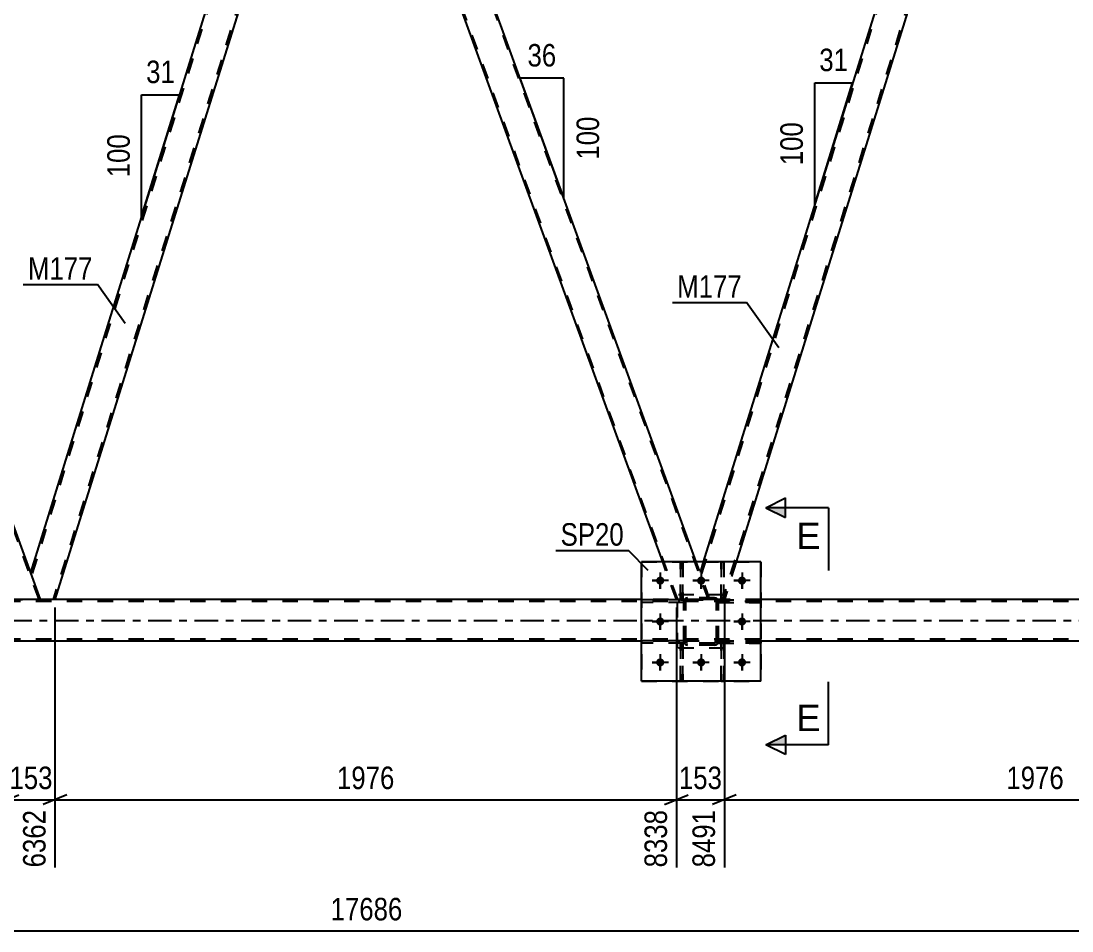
# Model space of a CAD drawing. Header units: millimetres. Extents: x -85 to 756, y -411 to 183.
# Drawn here: x 286.8 to 420.5, y -165.4 to -49.6 of the extents above; entities that cross this region are included whole.
import ezdxf

# ---------------------------------------------------------------- set-up
doc = ezdxf.new("R2010")
doc.units = ezdxf.units.MM
doc.linetypes.add('DXK_LINE_DOT2', pattern=[3.9198, 1.9599, -1.9599])
doc.linetypes.add('DXK_LINE_DOT3', pattern=[5.9187, 2.979, -0.9799, 0.9799, -0.9799])
doc.styles.add('Arial', font='ARIAL.TTF', dxfattribs={"height": 0.2})
doc.styles.add('Arial Narrow', font='ARIALN.TTF', dxfattribs={"height": 0.2})

# ---------------------------------------------------------------- blocks, each defined once
blk = doc.blocks.new('Part-814185790-3811 - 3717')
at = {"color": 7, "linetype": 'DXK_LINE_DOT2'}
for p, q in [((375.86, -123.25), (375.86, -118.4)), ((375.86, -118.4), (376.18, -118.4)), ((376.18, -118.4), (376.18, -123.25)), ((375.86, -122.65), (376.18, -122.65)), ((376.18, -123.25), (375.86, -123.25))]:
    blk.add_line(p, q, dxfattribs=at)
blk = doc.blocks.new('Part-814185790-3757 - 3717')
at = {"color": 2, "linetype": 'Continuous'}
blk.add_line((370.98, -118.4), (370.66, -118.4), dxfattribs=at)
at = {"color": 7, "linetype": 'DXK_LINE_DOT2'}
for p, q in [((370.66, -118.4), (370.66, -123.25)), ((370.98, -123.25), (370.98, -118.4)), ((370.66, -122.65), (370.98, -122.65)), ((370.66, -123.25), (370.98, -123.25))]:
    blk.add_line(p, q, dxfattribs=at)
blk = doc.blocks.new('Part-814185790-3760 - 3717')
at = {"color": 7, "linetype": 'DXK_LINE_DOT2'}
for p, q in [((371.1, -128.44), (365.7, -128.44)), ((365.7, -128.76), (365.7, -128.44)), ((371.1, -128.76), (365.7, -128.76)), ((370.5, -128.76), (370.5, -128.44)), ((371.1, -128.44), (371.1, -128.76))]:
    blk.add_line(p, q, dxfattribs=at)
blk = doc.blocks.new('Part-814185790-3763 - 3717')
at = {"color": 7, "linetype": 'DXK_LINE_DOT2'}
for p, q in [((371.1, -123.24), (365.7, -123.24)), ((365.7, -123.56), (365.7, -123.24)), ((371.1, -123.56), (365.7, -123.56)), ((370.5, -123.56), (370.5, -123.24)), ((371.1, -123.24), (371.1, -123.56))]:
    blk.add_line(p, q, dxfattribs=at)
blk = doc.blocks.new('Part-814185790-3764 - 3717')
at = {"color": 7, "linetype": 'DXK_LINE_DOT2'}
for p, q in [((375.5, -128.76), (375.5, -128.44)), ((375.5, -128.44), (380.9, -128.44)), ((380.9, -128.76), (375.5, -128.76)), ((376.1, -128.76), (376.1, -128.44)), ((380.9, -128.44), (380.9, -128.76))]:
    blk.add_line(p, q, dxfattribs=at)
blk = doc.blocks.new('Part-814185790-3765 - 3717')
at = {"color": 7, "linetype": 'DXK_LINE_DOT2'}
for p, q in [((371.1, -123.48), (371.14, -123.3)), ((371.14, -123.3), (371.1, -123.48)), ((371.1, -128.52), (371.1, -123.48)), ((371.34, -123.48), (371.36, -123.39)), ((371.34, -128.52), (371.34, -123.48)), ((371.36, -123.39), (371.41, -123.31)), ((371.4, -123.04), (371.58, -123)), ((371.58, -123), (371.4, -123.04)), ((371.41, -123.31), (371.49, -123.26)), ((371.49, -123.26), (371.58, -123.24)), ((375.02, -123), (371.58, -123)), ((371.58, -123.24), (375.02, -123.24)), ((375.02, -123), (375.21, -123.04)), ((375.21, -123.04), (375.02, -123)), ((375.02, -123.24), (375.11, -123.26)), ((375.11, -123.26), (375.19, -123.31)), ((375.19, -123.31), (375.24, -123.39)), ((375.24, -123.39), (375.26, -123.48)), ((375.26, -128.52), (375.26, -123.48)), ((375.47, -123.3), (375.5, -123.48)), ((375.5, -123.48), (375.47, -123.3)), ((375.5, -128.52), (375.5, -123.48)), ((371.14, -128.71), (371.1, -128.52)), ((371.1, -128.52), (371.14, -128.71)), ((371.36, -128.62), (371.34, -128.52)), ((371.41, -128.69), (371.36, -128.62)), ((371.58, -129), (371.4, -128.97)), ((371.4, -128.97), (371.58, -129)), ((371.49, -128.75), (371.41, -128.69)), ((371.58, -128.76), (371.49, -128.75)), ((375.02, -128.76), (371.58, -128.76)), ((375.02, -129), (371.58, -129)), ((375.11, -128.75), (375.02, -128.76)), ((375.21, -128.97), (375.02, -129)), ((375.02, -129), (375.21, -128.97)), ((375.19, -128.69), (375.11, -128.75)), ((375.24, -128.62), (375.19, -128.69)), ((375.26, -128.52), (375.24, -128.62)), ((375.5, -128.52), (375.47, -128.71)), ((375.47, -128.71), (375.5, -128.52))]:
    blk.add_line(p, q, dxfattribs=at)
at = {"color": 7, "linetype": 'DXK_LINE_DOT3'}
blk.add_line((373.3, -126), (373.3, -126), dxfattribs=at)
at = {"color": 7, "linetype": 'DXK_LINE_DOT2'}
for centre, start, end in [((371.58, -123.48), 112.5, 157.5), ((371.58, -123.48), 112.5, 157.5), ((375.02, -123.48), 22.5, 67.5), ((375.02, -123.48), 22.5, 67.5), ((371.58, -128.52), 202.5, 247.5), ((371.58, -128.52), 202.5, 247.5), ((375.02, -128.52), 292.5, 337.5), ((375.02, -128.52), 292.5, 337.5)]:
    blk.add_arc(centre, 0.48, start, end, dxfattribs=at)
blk = doc.blocks.new('Part-814185790-3766 - 3717')
at = {"color": 7, "linetype": 'DXK_LINE_DOT2'}
for p, q in [((376.3, -122.6), (370.3, -122.6)), ((370.3, -129.4), (370.3, -122.6)), ((376.3, -129.4), (376.3, -122.6)), ((376.3, -129.4), (370.3, -129.4))]:
    blk.add_line(p, q, dxfattribs=at)
blk = doc.blocks.new('Part-814185790-3952 - 3717')
at = {"color": 2, "linetype": 'Continuous'}
for p, q in [((380.9, -118.4), (365.7, -118.4)), ((365.7, -133.6), (365.7, -118.4)), ((380.9, -133.6), (380.9, -118.4)), ((380.9, -133.6), (365.7, -133.6))]:
    blk.add_line(p, q, dxfattribs=at)
blk = doc.blocks.new('Part-814185790-3794 - 3717')
at = {"color": 2, "linetype": 'Continuous'}
blk.add_line((376.18, -118.4), (375.86, -118.4), dxfattribs=at)
at = {"color": 7, "linetype": 'DXK_LINE_DOT2'}
for p, q in [((375.86, -118.4), (375.86, -123.25)), ((376.18, -123.25), (376.18, -118.4)), ((375.86, -122.65), (376.18, -122.65)), ((375.86, -123.25), (376.18, -123.25))]:
    blk.add_line(p, q, dxfattribs=at)
blk = doc.blocks.new('Part-814185790-3795 - 3717')
at = {"color": 7, "linetype": 'DXK_LINE_DOT2'}
for p, q in [((375.5, -123.56), (375.5, -123.24)), ((375.5, -123.24), (380.9, -123.24)), ((380.9, -123.56), (375.5, -123.56)), ((376.1, -123.56), (376.1, -123.24)), ((380.9, -123.24), (380.9, -123.56))]:
    blk.add_line(p, q, dxfattribs=at)
blk = doc.blocks.new('Part-814185790-3796 - 3717')
at = {"color": 7, "linetype": 'DXK_LINE_DOT2'}
for p, q in [((376.3, -122.6), (370.3, -122.6)), ((370.3, -129.4), (370.3, -122.6)), ((376.3, -129.4), (376.3, -122.6)), ((376.3, -129.4), (370.3, -129.4))]:
    blk.add_line(p, q, dxfattribs=at)
blk = doc.blocks.new('Part-814185790-3797 - 3717')
at = {"color": 7, "linetype": 'DXK_LINE_DOT2'}
for p, q in [((371.1, -123.48), (371.14, -123.3)), ((371.14, -123.3), (371.1, -123.48)), ((371.1, -128.52), (371.1, -123.48)), ((371.34, -123.48), (371.36, -123.39)), ((371.34, -128.52), (371.34, -123.48)), ((371.36, -123.39), (371.41, -123.31)), ((371.4, -123.04), (371.58, -123)), ((371.58, -123), (371.4, -123.04)), ((371.41, -123.31), (371.49, -123.26)), ((371.49, -123.26), (371.58, -123.24)), ((375.02, -123), (371.58, -123)), ((371.58, -123.24), (375.02, -123.24)), ((375.02, -123), (375.21, -123.04)), ((375.21, -123.04), (375.02, -123)), ((375.02, -123.24), (375.11, -123.26)), ((375.11, -123.26), (375.19, -123.31)), ((375.19, -123.31), (375.24, -123.39)), ((375.24, -123.39), (375.26, -123.48)), ((375.26, -128.52), (375.26, -123.48)), ((375.47, -123.3), (375.5, -123.48)), ((375.5, -123.48), (375.47, -123.3)), ((375.5, -128.52), (375.5, -123.48)), ((371.14, -128.71), (371.1, -128.52)), ((371.1, -128.52), (371.14, -128.71)), ((371.36, -128.62), (371.34, -128.52)), ((371.41, -128.69), (371.36, -128.62)), ((371.58, -129), (371.4, -128.97)), ((371.4, -128.97), (371.58, -129)), ((371.49, -128.75), (371.41, -128.69)), ((371.58, -128.76), (371.49, -128.75)), ((375.02, -128.76), (371.58, -128.76)), ((375.02, -129), (371.58, -129)), ((375.11, -128.75), (375.02, -128.76)), ((375.21, -128.97), (375.02, -129)), ((375.02, -129), (375.21, -128.97)), ((375.19, -128.69), (375.11, -128.75)), ((375.24, -128.62), (375.19, -128.69)), ((375.26, -128.52), (375.24, -128.62)), ((375.5, -128.52), (375.47, -128.71)), ((375.47, -128.71), (375.5, -128.52))]:
    blk.add_line(p, q, dxfattribs=at)
at = {"color": 7, "linetype": 'DXK_LINE_DOT3'}
blk.add_line((373.3, -126), (373.3, -126), dxfattribs=at)
at = {"color": 7, "linetype": 'DXK_LINE_DOT2'}
for centre, start, end in [((371.58, -123.48), 112.5, 157.5), ((371.58, -123.48), 112.5, 157.5), ((375.02, -123.48), 22.5, 67.5), ((375.02, -123.48), 22.5, 67.5), ((371.58, -128.52), 202.5, 247.5), ((371.58, -128.52), 202.5, 247.5), ((375.02, -128.52), 292.5, 337.5), ((375.02, -128.52), 292.5, 337.5)]:
    blk.add_arc(centre, 0.48, start, end, dxfattribs=at)
blk = doc.blocks.new('Part-814185790-3803 - 3717')
at = {"color": 7, "linetype": 'DXK_LINE_DOT2'}
for p, q in [((370.66, -133.6), (370.66, -128.77)), ((370.66, -128.77), (370.98, -128.77)), ((370.66, -129.37), (370.98, -129.37)), ((370.98, -128.77), (370.98, -133.6)), ((370.98, -133.6), (370.66, -133.6))]:
    blk.add_line(p, q, dxfattribs=at)
blk = doc.blocks.new('Bolt-814185790-3807 - 3717')
at = {"color": 1, "linetype": 'Continuous'}
for p, q in [((368.1, -119.76), (368.1, -120.46)), ((373.3, -119.76), (373.3, -120.46)), ((378.5, -119.76), (378.5, -120.46)), ((367.06, -120.8), (367.75, -120.8)), ((368.1, -121.84), (368.1, -121.15)), ((369.14, -120.8), (368.45, -120.8)), ((372.26, -120.8), (372.95, -120.8)), ((373.3, -121.84), (373.3, -121.15)), ((374.34, -120.8), (373.65, -120.8)), ((377.46, -120.8), (378.15, -120.8)), ((378.5, -121.84), (378.5, -121.15)), ((379.54, -120.8), (378.85, -120.8)), ((368.1, -124.96), (368.1, -125.66)), ((378.5, -124.96), (378.5, -125.66)), ((367.06, -126), (367.75, -126)), ((368.1, -127.04), (368.1, -126.35)), ((369.14, -126), (368.45, -126)), ((377.46, -126), (378.15, -126)), ((378.5, -127.04), (378.5, -126.35)), ((379.54, -126), (378.85, -126)), ((368.1, -130.16), (368.1, -130.86)), ((373.3, -130.16), (373.3, -130.86)), ((378.5, -130.16), (378.5, -130.86)), ((367.06, -131.2), (367.75, -131.2)), ((368.1, -132.24), (368.1, -131.55)), ((369.14, -131.2), (368.45, -131.2)), ((372.26, -131.2), (372.95, -131.2)), ((373.3, -132.24), (373.3, -131.55)), ((374.34, -131.2), (373.65, -131.2)), ((377.46, -131.2), (378.15, -131.2)), ((378.5, -132.24), (378.5, -131.55)), ((379.54, -131.2), (378.85, -131.2))]:
    blk.add_line(p, q, dxfattribs=at)
blk = doc.blocks.new('Bolt-814185790-3808 - 3717')
at = {"linetype": 'Continuous'}
for points in [[(368.62, -120.8, -1), (367.58, -120.8, -1)], [(373.82, -120.8, -1), (372.78, -120.8, -1)], [(379.02, -120.8, -1), (377.98, -120.8, -1)], [(368.62, -126, -1), (367.58, -126, -1)], [(379.02, -126, -1), (377.98, -126, -1)], [(368.62, -131.2, -1), (367.58, -131.2, -1)], [(373.82, -131.2, -1), (372.78, -131.2, -1)], [(379.02, -131.2, -1), (377.98, -131.2, -1)]]:
    blk.add_hatch(color=1, dxfattribs=at).paths.add_polyline_path(points)
at = {"color": 1, "linetype": 'Continuous'}
for p, q in [((368.1, -119.76), (368.1, -121.84)), ((373.3, -119.76), (373.3, -121.84)), ((378.5, -119.76), (378.5, -121.84)), ((369.14, -120.8), (367.06, -120.8)), ((374.34, -120.8), (372.26, -120.8)), ((379.54, -120.8), (377.46, -120.8)), ((368.1, -124.96), (368.1, -127.04)), ((378.5, -124.96), (378.5, -127.04)), ((369.14, -126), (367.06, -126)), ((379.54, -126), (377.46, -126)), ((368.1, -130.16), (368.1, -132.24)), ((373.3, -130.16), (373.3, -132.24)), ((378.5, -130.16), (378.5, -132.24)), ((369.14, -131.2), (367.06, -131.2)), ((374.34, -131.2), (372.26, -131.2)), ((379.54, -131.2), (377.46, -131.2))]:
    blk.add_line(p, q, dxfattribs=at)
blk = doc.blocks.new('Part-814185790-3822 - 3717')
at = {"color": 7, "linetype": 'DXK_LINE_DOT2'}
for p, q in [((376.18, -128.77), (375.86, -128.77)), ((375.86, -128.77), (375.86, -133.6)), ((375.86, -129.37), (376.18, -129.37)), ((376.18, -133.6), (376.18, -128.77)), ((375.86, -133.6), (376.18, -133.6))]:
    blk.add_line(p, q, dxfattribs=at)
blk = doc.blocks.new('Part-814185790-3843 - 3717')
at = {"color": 7, "linetype": 'DXK_LINE_DOT2'}
for p, q in [((370.98, -128.77), (370.66, -128.77)), ((370.66, -128.77), (370.66, -133.6)), ((370.66, -129.37), (370.98, -129.37)), ((370.98, -133.6), (370.98, -128.77)), ((370.66, -133.6), (370.98, -133.6))]:
    blk.add_line(p, q, dxfattribs=at)
blk = doc.blocks.new('Part-814185790-3881 - 3717')
at = {"color": 7, "linetype": 'DXK_LINE_DOT2'}
for p, q in [((371.1, -128.44), (365.7, -128.44)), ((365.7, -128.44), (365.7, -128.76)), ((371.1, -128.76), (365.7, -128.76)), ((370.5, -128.76), (370.5, -128.44)), ((371.1, -128.76), (371.1, -128.44))]:
    blk.add_line(p, q, dxfattribs=at)
blk = doc.blocks.new('Part-814185790-3884 - 3717')
at = {"color": 7, "linetype": 'DXK_LINE_DOT2'}
for p, q in [((371.1, -123.24), (365.7, -123.24)), ((365.7, -123.24), (365.7, -123.56)), ((371.1, -123.56), (365.7, -123.56)), ((370.5, -123.56), (370.5, -123.24)), ((371.1, -123.56), (371.1, -123.24))]:
    blk.add_line(p, q, dxfattribs=at)
blk = doc.blocks.new('Part-814185790-3887 - 3717')
at = {"color": 7, "linetype": 'DXK_LINE_DOT2'}
for p, q in [((380.9, -128.44), (375.5, -128.44)), ((375.5, -128.44), (375.5, -128.76)), ((375.5, -128.76), (380.9, -128.76)), ((376.1, -128.76), (376.1, -128.44)), ((380.9, -128.76), (380.9, -128.44))]:
    blk.add_line(p, q, dxfattribs=at)
blk = doc.blocks.new('Part-814185790-3890 - 3717')
at = {"color": 7, "linetype": 'DXK_LINE_DOT2'}
for p, q in [((380.9, -123.24), (375.5, -123.24)), ((375.5, -123.24), (375.5, -123.56)), ((375.5, -123.56), (380.9, -123.56)), ((376.1, -123.56), (376.1, -123.24)), ((380.9, -123.56), (380.9, -123.24))]:
    blk.add_line(p, q, dxfattribs=at)
blk = doc.blocks.new('Part-814185790-3907 - 3717')
at = {"color": 2, "linetype": 'Continuous'}
for p, q in [((415.43, -2), (411.18, -2)), ((458.31, -119.8), (415.43, -2)), ((455.3, -123.22), (412.7, -6.2))]:
    blk.add_line(p, q, dxfattribs=at)
at = {"color": 7, "linetype": 'DXK_LINE_DOT2'}
for p, q in [((411.18, -2), (412.7, -6.2)), ((455.47, -123.22), (411.35, -2)), ((459.38, -123.22), (415.26, -2)), ((459.55, -123.22), (458.31, -119.8)), ((455.3, -123.22), (459.55, -123.22))]:
    blk.add_line(p, q, dxfattribs=at)
blk = doc.blocks.new('Part-814185790-3922 - 3717')
at = {"color": 7, "linetype": 'DXK_LINE_DOT2'}
for p, q in [((410.11, -2), (373.29, -120.12)), ((412.59, -5.88), (376.01, -123.22)), ((412.72, -6.25), (412.7, -6.2)), ((412.72, -6.25), (412.7, -6.2)), ((373.58, -118.4), (373.16, -119.75)), ((377.76, -118.4), (376.26, -123.22)), ((374.42, -123.22), (373.16, -119.75)), ((376.26, -123.22), (374.42, -123.22))]:
    blk.add_line(p, q, dxfattribs=at)
at = {"color": 2, "linetype": 'Continuous'}
for p, q in [((409.86, -2), (373.58, -118.4)), ((411.18, -2), (409.86, -2)), ((412.7, -6.2), (411.18, -2)), ((412.72, -6.25), (377.76, -118.4))]:
    blk.add_line(p, q, dxfattribs=at)
blk = doc.blocks.new('Part-814185790-3947 - 3717')
at = {"color": 7, "linetype": 'DXK_LINE_DOT2'}
for p, q in [((370.66, -123.25), (370.66, -118.4)), ((370.66, -118.4), (370.98, -118.4)), ((370.98, -118.4), (370.98, -123.25)), ((370.66, -122.65), (370.98, -122.65)), ((370.98, -123.25), (370.66, -123.25))]:
    blk.add_line(p, q, dxfattribs=at)
blk = doc.blocks.new('Part-814185790-3957 - 3717')
at = {"color": 7, "linetype": 'DXK_LINE_DOT2'}
for p, q in [((651.29, -123.46), (36.63, -123.46)), ((380.9, -123.22), (365.7, -123.22)), ((651.29, -128.26), (36.63, -128.26)), ((380.9, -128.5), (365.7, -128.5))]:
    blk.add_line(p, q, dxfattribs=at)
at = {"color": 2, "linetype": 'Continuous'}
for p, q in [((365.7, -123.22), (210.63, -123.22)), ((535.97, -123.22), (380.9, -123.22)), ((365.7, -128.5), (210.63, -128.5)), ((535.97, -128.5), (380.9, -128.5))]:
    blk.add_line(p, q, dxfattribs=at)
at = {"color": 7, "linetype": 'DXK_LINE_DOT3'}
blk.add_line((36.63, -125.86), (651.29, -125.86), dxfattribs=at)
blk = doc.blocks.new('Part-814185790-3958 - 3717')
at = {"color": 7, "linetype": 'DXK_LINE_DOT2'}
for p, q in [((365.7, -118.4), (380.9, -118.4)), ((365.7, -118.4), (365.7, -133.6)), ((380.9, -118.4), (380.9, -133.6)), ((365.7, -133.6), (380.9, -133.6))]:
    blk.add_line(p, q, dxfattribs=at)
blk = doc.blocks.new('Part-814185790-3972 - 3717')
at = {"color": 2, "linetype": 'Continuous'}
for p, q in [((324.72, -2), (288.02, -119.75)), ((326.04, -2), (324.72, -2)), ((327.57, -6.2), (326.04, -2)), ((327.59, -6.25), (291.13, -123.22)), ((289.28, -123.22), (288.04, -119.8))]:
    blk.add_line(p, q, dxfattribs=at)
at = {"color": 7, "linetype": 'DXK_LINE_DOT2'}
for p, q in [((324.98, -2), (288.16, -120.12)), ((327.45, -5.88), (290.88, -123.22)), ((327.59, -6.25), (327.57, -6.2)), ((327.59, -6.25), (327.57, -6.2)), ((288.02, -119.75), (288.04, -119.8)), ((291.13, -123.22), (289.28, -123.22))]:
    blk.add_line(p, q, dxfattribs=at)
blk = doc.blocks.new('Part-814185790-3977 - 3717')
at = {"color": 2, "linetype": 'Continuous'}
for p, q in [((330.3, -2), (326.04, -2)), ((372.67, -118.4), (330.3, -2)), ((368.41, -118.4), (327.57, -6.2))]:
    blk.add_line(p, q, dxfattribs=at)
at = {"color": 7, "linetype": 'DXK_LINE_DOT2'}
for p, q in [((326.04, -2), (327.57, -6.2)), ((370.33, -123.22), (326.21, -2)), ((374.25, -123.22), (330.13, -2)), ((370.16, -123.22), (368.41, -118.4)), ((374.42, -123.22), (372.67, -118.4)), ((374.42, -123.22), (370.16, -123.22))]:
    blk.add_line(p, q, dxfattribs=at)
blk = doc.blocks.new('Part-814185790-3992 - 3717')
at = {"color": 2, "linetype": 'Continuous'}
for p, q in [((245.16, -2), (240.91, -2)), ((288.04, -119.8), (245.16, -2)), ((285.03, -123.22), (242.44, -6.2))]:
    blk.add_line(p, q, dxfattribs=at)
at = {"color": 7, "linetype": 'DXK_LINE_DOT2'}
for p, q in [((240.91, -2), (242.44, -6.2)), ((285.2, -123.22), (241.08, -2)), ((289.11, -123.22), (244.99, -2)), ((289.28, -123.22), (288.04, -119.8)), ((285.03, -123.22), (289.28, -123.22))]:
    blk.add_line(p, q, dxfattribs=at)
blk = doc.blocks.new('Part-814185790-4009 - 3717')
at = {"color": 7, "linetype": 'DXK_LINE_DOT2'}
for p, q in [((375.86, -133.6), (375.86, -128.77)), ((375.86, -128.77), (376.18, -128.77)), ((375.86, -129.37), (376.18, -129.37)), ((376.18, -128.77), (376.18, -133.6)), ((376.18, -133.6), (375.86, -133.6))]:
    blk.add_line(p, q, dxfattribs=at)
blk = doc.blocks.new('AngleDimension-814185790-4405 - 3717')
at = {"color": 7, "linetype": 'Continuous'}
for p, q in [((302.14, -59), (306.96, -59)), ((302.14, -74.47), (306.96, -59)), ((302.14, -74.47), (302.14, -59)), ((303.05, -71.54), (306.96, -59))]:
    blk.add_line(p, q, dxfattribs=at)
at = {"color": 0}
for points in [[(306.97, -58.1), (306.97, -53.9), (302.12, -53.9), (302.12, -58.1)], [(301.23, -63.39), (297.03, -63.39), (297.03, -70.08), (301.23, -70.08)]]:
    blk.add_wipeout(points, dxfattribs=at)
at = {"color": 3, "style": 'Arial Narrow'}
blk.add_text('31', height=2.863, dxfattribs=at).set_placement((302.72, -57.5))
blk.add_text('100', height=2.863, rotation=90.0002, dxfattribs=at).set_placement((300.64, -69.48))
blk = doc.blocks.new('AngleDimension-814185790-4377 - 3717')
at = {"color": 7, "linetype": 'Continuous'}
for p, q in [((387.74, -57.48), (392.57, -57.48)), ((387.74, -72.94), (392.57, -57.48)), ((387.74, -72.94), (387.74, -57.48)), ((389.78, -66.43), (392.57, -57.48))]:
    blk.add_line(p, q, dxfattribs=at)
at = {"color": 0}
for points in [[(392.58, -56.58), (392.58, -52.38), (387.73, -52.38), (387.73, -56.58)], [(386.84, -61.87), (382.64, -61.87), (382.64, -68.55), (386.84, -68.55)]]:
    blk.add_wipeout(points, dxfattribs=at)
at = {"color": 3, "style": 'Arial Narrow'}
blk.add_text('31', height=2.863, dxfattribs=at).set_placement((388.33, -55.98))
blk.add_text('100', height=2.863, rotation=90.0002, dxfattribs=at).set_placement((386.24, -67.95))
blk = doc.blocks.new('StraightDimension-814185790-4687 - 3717')
at = {"color": 7, "linetype": 'Continuous'}
for p, q in [((370.16, -124.22), (370.16, -157.28)), ((376.26, -124.22), (376.26, -157.28)), ((368.66, -149.27), (371.66, -148.07)), ((377.76, -148.07), (374.76, -149.27)), ((370.16, -148.67), (376.26, -148.67))]:
    blk.add_line(p, q, dxfattribs=at)
at = {"color": 0}
blk.add_wipeout([(376.56, -147.92), (376.56, -143.72), (369.87, -143.72), (369.87, -147.92)], dxfattribs=at)
at = {"color": 0, "linetype": 'Continuous'}
blk.add_wipeout([(375.66, -149.37), (371.46, -149.37), (371.46, -157.88), (375.66, -157.88)], dxfattribs=at)
at = {"color": 3, "style": 'Arial Narrow'}
blk.add_text('153', height=2.863, dxfattribs=at).set_placement((370.47, -147.32))
at = {"color": 3, "linetype": 'Continuous', "style": 'Arial Narrow'}
blk.add_text('8491', height=2.863, rotation=90.0002, dxfattribs=at).set_placement((375.06, -157.28))
blk = doc.blocks.new('StraightDimension-814185790-4783 - 3717')
at = {"color": 7, "linetype": 'Continuous'}
blk.add_line((-0.64, -165.37), (662.15, -165.37), dxfattribs=at)
at = {"color": 0}
blk.add_wipeout([(335.92, -164.62), (335.92, -160.42), (325.58, -160.42), (325.58, -164.62)], dxfattribs=at)
at = {"color": 3, "style": 'Arial Narrow'}
blk.add_text('17686', height=2.863, dxfattribs=at).set_placement((326.18, -164.02))
blk = doc.blocks.new('StraightDimension-814185790-4649 - 3717')
at = {"color": 7, "linetype": 'Continuous'}
for p, q in [((285.03, -124.22), (285.03, -157.28)), ((291.13, -124.22), (291.13, -157.28)), ((283.53, -149.27), (286.53, -148.07)), ((292.63, -148.07), (289.63, -149.27)), ((285.03, -148.67), (291.13, -148.67))]:
    blk.add_line(p, q, dxfattribs=at)
at = {"color": 0}
blk.add_wipeout([(291.42, -147.92), (291.42, -143.72), (284.74, -143.72), (284.74, -147.92)], dxfattribs=at)
at = {"color": 0, "linetype": 'Continuous'}
blk.add_wipeout([(290.53, -149.37), (286.33, -149.37), (286.33, -157.88), (290.53, -157.88)], dxfattribs=at)
at = {"color": 3, "style": 'Arial Narrow'}
blk.add_text('153', height=2.863, dxfattribs=at).set_placement((285.34, -147.32))
at = {"color": 3, "linetype": 'Continuous', "style": 'Arial Narrow'}
blk.add_text('6362', height=2.863, rotation=90.0002, dxfattribs=at).set_placement((289.93, -157.28))
blk = doc.blocks.new('StraightDimension-814185790-4668 - 3717')
at = {"color": 7, "linetype": 'Continuous'}
for p, q in [((291.13, -124.22), (291.13, -157.28)), ((370.16, -124.22), (370.16, -157.28)), ((292.63, -148.07), (289.63, -149.27)), ((368.66, -149.27), (371.66, -148.07)), ((291.13, -148.67), (370.16, -148.67))]:
    blk.add_line(p, q, dxfattribs=at)
at = {"color": 0}
blk.add_wipeout([(334.9, -147.92), (334.9, -143.72), (326.39, -143.72), (326.39, -147.92)], dxfattribs=at)
at = {"color": 3, "style": 'Arial Narrow'}
blk.add_text('1976', height=2.863, dxfattribs=at).set_placement((326.99, -147.32))
at = {"color": 0, "linetype": 'Continuous'}
blk.add_wipeout([(369.56, -149.37), (365.36, -149.37), (365.36, -157.88), (369.56, -157.88)], dxfattribs=at)
at = {"color": 3, "linetype": 'Continuous', "style": 'Arial Narrow'}
blk.add_text('8338', height=2.863, rotation=90.0002, dxfattribs=at).set_placement((368.96, -157.28))
blk = doc.blocks.new('StraightDimension-814185790-4706 - 3717')
at = {"color": 7, "linetype": 'Continuous'}
for p, q in [((376.26, -124.22), (376.26, -157.28)), ((455.3, -124.22), (455.3, -159.11)), ((377.76, -148.07), (374.76, -149.27)), ((453.8, -149.27), (456.8, -148.07)), ((376.26, -148.67), (455.3, -148.67))]:
    blk.add_line(p, q, dxfattribs=at)
at = {"color": 0}
blk.add_wipeout([(420.04, -147.92), (420.04, -143.72), (411.52, -143.72), (411.52, -147.92)], dxfattribs=at)
at = {"color": 3, "style": 'Arial Narrow'}
blk.add_text('1976', height=2.863, dxfattribs=at).set_placement((412.12, -147.32))
at = {"color": 0, "linetype": 'Continuous'}
blk.add_wipeout([(454.7, -149.37), (450.5, -149.37), (450.5, -159.71), (454.7, -159.71)], dxfattribs=at)
at = {"color": 3, "linetype": 'Continuous', "style": 'Arial Narrow'}
blk.add_text('10467', height=2.863, rotation=90.0002, dxfattribs=at).set_placement((454.1, -159.11))
blk = doc.blocks.new('AngleDimension-814185790-12307 - 3717')
at = {"color": 7, "linetype": 'Continuous'}
for p, q in [((353.71, -66.32), (350.28, -56.89)), ((355.82, -56.89), (350.28, -56.89)), ((355.82, -72.11), (350.28, -56.89)), ((355.82, -72.11), (355.82, -56.89))]:
    blk.add_line(p, q, dxfattribs=at)
at = {"color": 0}
for points in [[(355.47, -55.99), (355.47, -51.79), (350.62, -51.79), (350.62, -55.99)], [(360.92, -61.16), (356.72, -61.16), (356.72, -67.84), (360.92, -67.84)]]:
    blk.add_wipeout(points, dxfattribs=at)
at = {"color": 3, "style": 'Arial Narrow'}
blk.add_text('36', height=2.863, dxfattribs=at).set_placement((351.22, -55.39))
blk.add_text('100', height=2.863, rotation=90.0002, dxfattribs=at).set_placement((360.32, -67.24))
blk = doc.blocks.new('Mark-814185790-3918 - 3717')
at = {"color": 0}
blk.add_wipeout([(378.48, -84.81), (378.48, -81.81), (370.26, -81.81), (370.26, -84.81)], dxfattribs=at)
blk.add_wipeout([(378.48, -84.81), (378.48, -81.81), (370.26, -81.81), (370.26, -84.81)], dxfattribs=at)
at = {"color": 30, "linetype": 'Continuous'}
for p in [(369.66, -85.41), (383.17, -91.17)]:
    blk.add_line(p, (379.08, -85.41), dxfattribs=at)
at = {"color": 3, "style": 'Arial Narrow'}
blk.add_text('M177', height=2.863, dxfattribs=at).set_placement((370.26, -84.81))
blk = doc.blocks.new('Mark-814185790-3948 - 3717')
at = {"color": 0}
blk.add_wipeout([(363.47, -116.35), (363.47, -113.35), (355.43, -113.35), (355.43, -116.35)], dxfattribs=at)
blk.add_wipeout([(363.47, -116.35), (363.47, -113.35), (355.43, -113.35), (355.43, -116.35)], dxfattribs=at)
at = {"color": 30, "linetype": 'Continuous'}
for p in [(354.83, -116.95), (366.58, -119.53)]:
    blk.add_line(p, (364.07, -116.95), dxfattribs=at)
at = {"color": 3, "style": 'Arial Narrow'}
blk.add_text('SP20', height=2.863, dxfattribs=at).set_placement((355.43, -116.35))
blk = doc.blocks.new('Mark-814185790-3968 - 3717')
at = {"color": 0}
blk.add_wipeout([(295.92, -82.53), (295.92, -79.53), (287.69, -79.53), (287.69, -82.53)], dxfattribs=at)
blk.add_wipeout([(295.92, -82.53), (295.92, -79.53), (287.69, -79.53), (287.69, -82.53)], dxfattribs=at)
at = {"color": 30, "linetype": 'Continuous'}
for p in [(287.09, -83.13), (300.05, -88.08)]:
    blk.add_line(p, (296.52, -83.13), dxfattribs=at)
at = {"color": 3, "style": 'Arial Narrow'}
blk.add_text('M177', height=2.863, dxfattribs=at).set_placement((287.69, -82.53))
blk = doc.blocks.new('SectionMark-814185790-5361 - 3717')
at = {"linetype": 'Continuous'}
for points in [[(384.01, -111.53), (384.01, -112.78), (381.51, -111.53)], [(384.01, -140.44), (384.01, -141.69), (381.51, -141.69)]]:
    blk.add_hatch(color=6, dxfattribs=at).paths.add_polyline_path(points)
at = {"color": 6, "linetype": 'Continuous'}
for p, q in [((381.51, -111.53), (384.01, -110.28)), ((384.01, -112.78), (384.01, -110.28)), ((389.51, -111.53), (381.51, -111.53)), ((381.51, -111.53), (384.01, -112.78)), ((389.51, -111.53), (389.51, -119.53)), ((389.51, -141.69), (389.51, -133.69)), ((381.51, -141.69), (384.01, -140.44)), ((384.01, -140.44), (384.01, -142.94)), ((389.51, -141.69), (381.51, -141.69)), ((384.01, -142.94), (381.51, -141.69))]:
    blk.add_line(p, q, dxfattribs=at)
at = {"color": 0, "linetype": 'Continuous'}
for points in [[(388.51, -116.78), (388.51, -113.28), (385.4, -113.28), (385.4, -116.78)], [(388.51, -139.94), (388.51, -136.44), (385.4, -136.44), (385.4, -139.94)]]:
    blk.add_wipeout(points, dxfattribs=at)
at = {"color": 3, "linetype": 'Continuous', "style": 'Arial'}
for p in [(385.4, -116.78), (385.4, -139.94)]:
    blk.add_text('E', height=3.34, dxfattribs=at).set_placement(p)

msp = doc.modelspace()

# ---------------------------------------------------------------- block references
for name in ['Part-814185790-3992 - 3717', 'Part-814185790-3972 - 3717', 'Part-814185790-3977 - 3717', 'Part-814185790-3922 - 3717', 'Part-814185790-3907 - 3717', 'Part-814185790-3952 - 3717', 'Part-814185790-3958 - 3717', 'Part-814185790-3757 - 3717', 'Part-814185790-3947 - 3717', 'Part-814185790-3811 - 3717', 'Part-814185790-3794 - 3717', 'Bolt-814185790-3807 - 3717', 'Bolt-814185790-3808 - 3717', 'Part-814185790-3766 - 3717', 'Part-814185790-3796 - 3717', 'Part-814185790-3957 - 3717', 'Part-814185790-3763 - 3717', 'Part-814185790-3884 - 3717', 'Part-814185790-3765 - 3717', 'Part-814185790-3797 - 3717', 'Part-814185790-3795 - 3717', 'Part-814185790-3890 - 3717', 'Part-814185790-3760 - 3717', 'Part-814185790-3881 - 3717', 'Part-814185790-3803 - 3717', 'Part-814185790-3843 - 3717', 'Part-814185790-3764 - 3717', 'Part-814185790-3887 - 3717', 'Part-814185790-3822 - 3717', 'Part-814185790-4009 - 3717']:
    msp.add_blockref(name, (0, 0))

# ---------------------------------------------------------------- next in the draw order: block references
for name in ['AngleDimension-814185790-4377 - 3717', 'AngleDimension-814185790-4405 - 3717', 'StraightDimension-814185790-4687 - 3717']:
    msp.add_blockref(name, (0, 0))

# ---------------------------------------------------------------- next in the draw order: block references
msp.add_blockref('StraightDimension-814185790-4783 - 3717', (0, 0))

# ---------------------------------------------------------------- next in the draw order: block references
for name in ['AngleDimension-814185790-12307 - 3717', 'Mark-814185790-3968 - 3717', 'Mark-814185790-3918 - 3717', 'Mark-814185790-3948 - 3717', 'StraightDimension-814185790-4649 - 3717', 'StraightDimension-814185790-4706 - 3717']:
    msp.add_blockref(name, (0, 0))

# ---------------------------------------------------------------- next in the draw order: block references
for name in ['SectionMark-814185790-5361 - 3717', 'StraightDimension-814185790-4668 - 3717']:
    msp.add_blockref(name, (0, 0))

doc.saveas('drawing.dxf')
